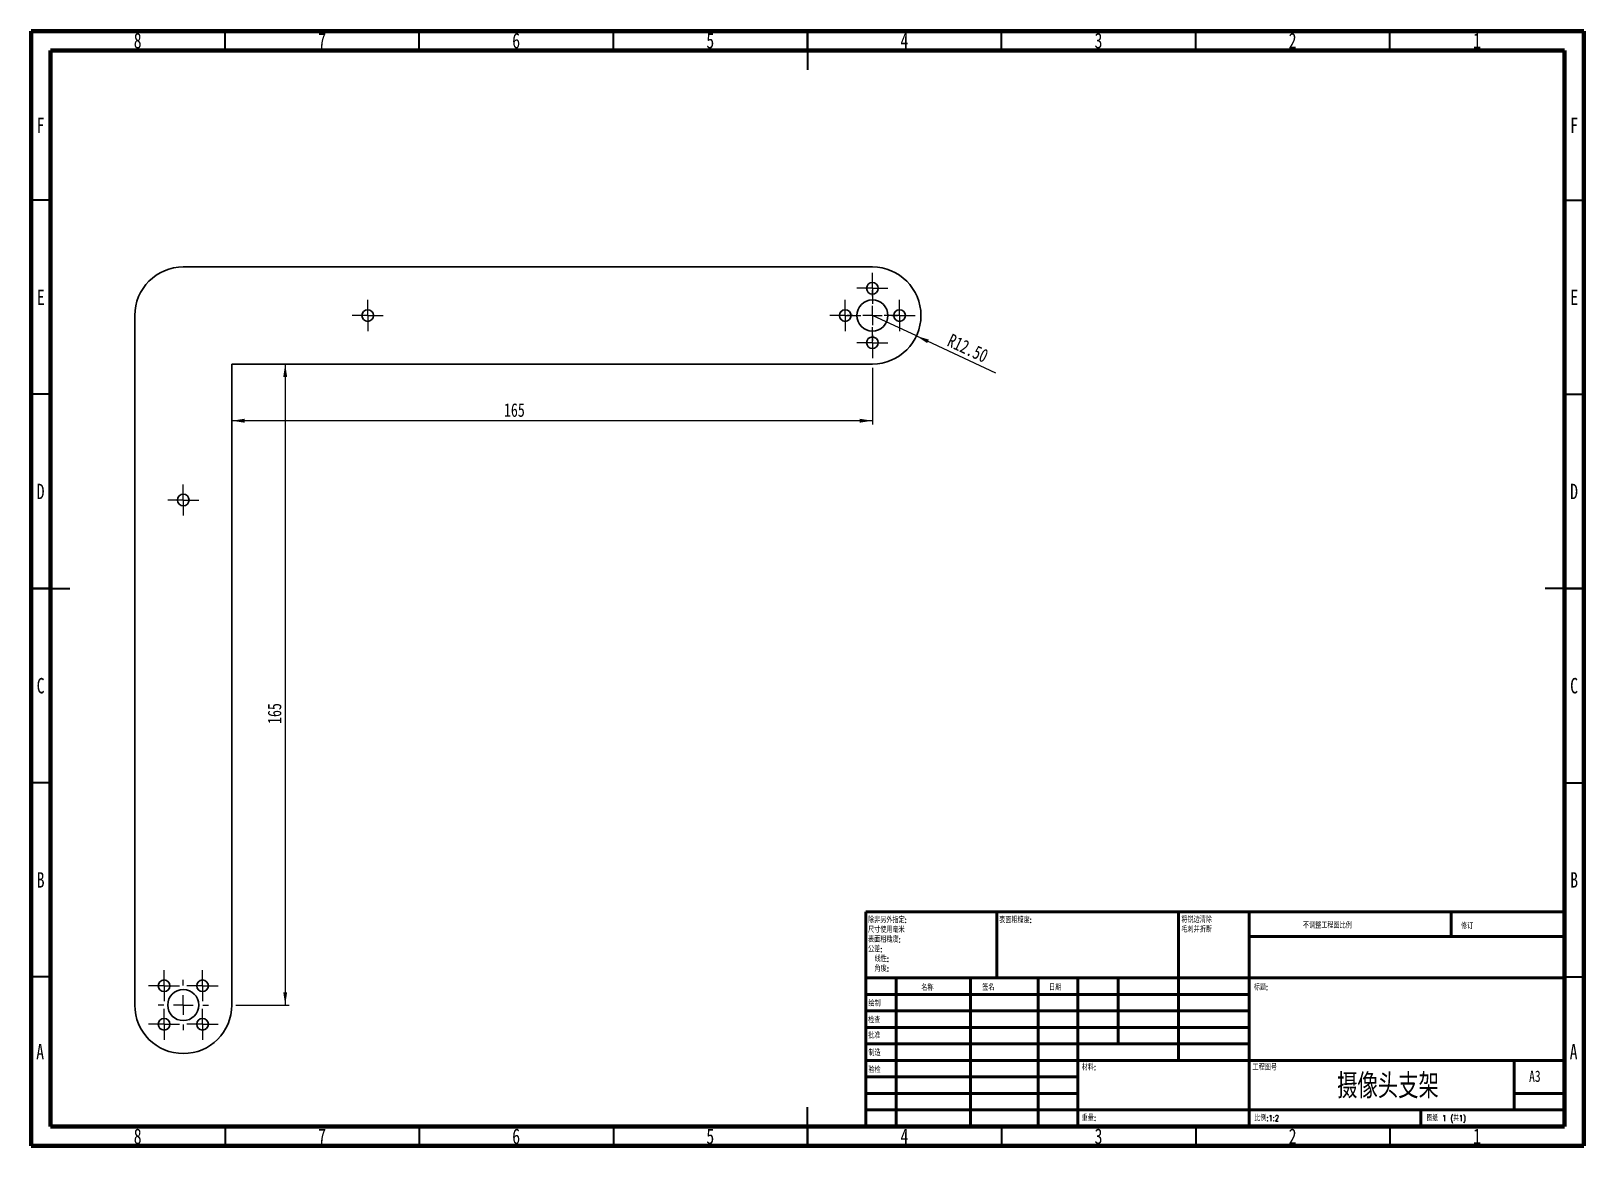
# Model space of a CAD drawing. Header units: millimetres. Extents: x 15 to 415, y 5 to 292.
import ezdxf

# ---------------------------------------------------------------- set-up
doc = ezdxf.new("R2010")
doc.units = ezdxf.units.MM
doc.styles.add('SLDTEXTSTYLE0', font='TXT', dxfattribs={"width": 0.75})
doc.styles.add('SLDTEXTSTYLE1', font='TXT', dxfattribs={"width": 0.75, "bigfont": 'bigfont'})
doc.styles.add('SLDTEXTSTYLE2', font='TXT', dxfattribs={"width": 0.694444, "bigfont": 'bigfont'})
doc.dimstyles.new('SLDDIMSTYLE0', dxfattribs={"dimtxt": 3.5, "dimasz": 3.302, "dimexe": 0, "dimexo": 0.0625, "dimgap": 0.875, "dimtad": 1, "dimrnd": 1e-09, "dimzin": 12, "dimdsep": 46, "dimtxsty": 'SLDTEXTSTYLE0', "dimsah": 1, "dimcen": 0.09, "dimadec": 0, "dimazin": 3, "dimtfac": 1, "dimtofl": 0, "dimtmove": 0, "dimatfit": 3, "dimfxl": 1, "dimfrac": 2, "dimtolj": 1, "dimtzin": 12, "dimarcsym": 0})
doc.dimstyles.new('SLDDIMSTYLE1', dxfattribs={"dimtxt": 3.5, "dimasz": 3.302, "dimexe": 0, "dimexo": 0.0625, "dimgap": 0.875, "dimtad": 1, "dimrnd": 1e-09, "dimzin": 4, "dimdsep": 46, "dimtxsty": 'SLDTEXTSTYLE0', "dimsah": 1, "dimcen": 0, "dimadec": 0, "dimazin": 1, "dimtfac": 1, "dimtofl": 0, "dimtmove": 0, "dimatfit": 3, "dimfxl": 1, "dimfrac": 2, "dimtolj": 1, "dimtzin": 12, "dimarcsym": 0})

# ---------------------------------------------------------------- blocks, each defined once
blk = doc.blocks.new('SW_NOTE_0')
at = {"color": 0, "linetype": 'Continuous', "lineweight": 0, "char_height": 1.5, "attachment_point": 1, "style": 'SLDTEXTSTYLE1'}
for s, insert in [('除非另外指定:', (0, 1.93)), ('表面粗糙度:', (0, -3.07)), ('尺寸使用毫米', (0, -0.57)), ('公差:', (0, -5.57)), ('线性:', (1.69, -8.07)), ('角度:', (1.69, -10.57))]:
    blk.add_mtext(s, dxfattribs=dict(at, insert=insert))
blk = doc.blocks.new('SW_NOTE_0_1')
at = {"color": 0, "linetype": 'Continuous', "lineweight": 0, "char_height": 1.5, "attachment_point": 1, "style": 'SLDTEXTSTYLE1'}
for s, insert in [('将锐边清除', (0, 1.93)), ('毛刺并折断', (0, -0.57))]:
    blk.add_mtext(s, dxfattribs=dict(at, insert=insert))
blk = doc.blocks.new('_D')
at = {"color": 7, "linetype": 'Continuous', "lineweight": 0}
for p, q in [((80.47, 206.27), (80.47, 41.27)), ((67.72, 41.27), (81.47, 41.27))]:
    blk.add_line(p, q, dxfattribs=at)
at = {"color": 7, "linetype": 'Continuous', "lineweight": 18}
for points in [[(80.47, 206.27), (79.96, 202.97), (80.97, 202.97)], [(80.47, 41.27), (80.97, 44.58), (79.96, 44.58)]]:
    blk.add_solid(points, dxfattribs=at)
at = {"color": 7, "linetype": 'Continuous', "lineweight": 18, "insert": (75.95, 113.63), "char_height": 3.5, "attachment_point": 1, "rotation": 90, "style": 'SLDTEXTSTYLE0'}
blk.add_mtext('165', dxfattribs=at)
blk = doc.blocks.new('_D_1')
at = {"color": 7, "linetype": 'Continuous', "lineweight": 0}
for q in [(231.72, 218.77), (263.43, 204.05)]:
    blk.add_line((243.05, 213.51), q, dxfattribs=at)
at = {"color": 7, "linetype": 'Continuous', "lineweight": 18}
blk.add_solid([(243.05, 213.51), (245.83, 211.66), (246.26, 212.58)], dxfattribs=at)
at = {"color": 7, "linetype": 'Continuous', "lineweight": 18, "insert": (252.2, 214.23), "char_height": 3.5, "attachment_point": 1, "rotation": 335.1026, "style": 'SLDTEXTSTYLE0'}
blk.add_mtext('R12.50', dxfattribs=at)
blk = doc.blocks.new('_D_2')
at = {"color": 7, "linetype": 'Continuous', "lineweight": 0}
for p, q in [((231.72, 205.27), (231.72, 190.69)), ((231.72, 191.69), (66.72, 191.69))]:
    blk.add_line(p, q, dxfattribs=at)
at = {"color": 7, "linetype": 'Continuous', "lineweight": 18}
for points in [[(66.72, 191.69), (70.02, 191.18), (70.02, 192.2)], [(231.72, 191.69), (228.41, 192.2), (228.41, 191.18)]]:
    blk.add_solid(points, dxfattribs=at)
at = {"color": 7, "linetype": 'Continuous', "lineweight": 18, "insert": (136.82, 196.2), "char_height": 3.5, "attachment_point": 1, "style": 'SLDTEXTSTYLE0'}
blk.add_mtext('165', dxfattribs=at)
blk = doc.blocks.new('SW_CENTERMARKSYMBOL_0')
at = {"color": 0, "linetype": 'Continuous', "lineweight": 18}
for p, q in [((0, 5), (0, 6.5)), ((-5, 0), (-6.5, 0)), ((0, 0), (-2.5, 0)), ((0, 0), (0, 2.5)), ((0, 0), (0, -2.5)), ((0, 0), (2.5, 0)), ((5, 0), (6.5, 0)), ((0, -5), (0, -6.5))]:
    blk.add_line(p, q, dxfattribs=at)
blk = doc.blocks.new('SW_CENTERMARKSYMBOL_1')
at = {"color": 0, "linetype": 'Continuous', "lineweight": 18}
for p, q in [((0, 5), (0, 6.5)), ((-5, 0), (-6.5, 0)), ((0, 0), (-2.5, 0)), ((0, 0), (0, 2.5)), ((0, 0), (0, -2.5)), ((0, 0), (2.5, 0)), ((5, 0), (6.5, 0)), ((0, -5), (0, -6.5))]:
    blk.add_line(p, q, dxfattribs=at)
blk = doc.blocks.new('SW_CENTERMARKSYMBOL_2')
at = {"color": 0, "linetype": 'Continuous', "lineweight": 18}
for p, q in [((0, 2.5), (0, 4)), ((-2.5, 0), (-4, 0)), ((0, 0), (-2.5, 0)), ((0, 0), (0, 2.5)), ((0, 0), (0, -2.5)), ((0, 0), (2.5, 0)), ((2.5, 0), (4, 0)), ((0, -2.5), (0, -4))]:
    blk.add_line(p, q, dxfattribs=at)
blk = doc.blocks.new('SW_CENTERMARKSYMBOL_3')
at = {"color": 0, "linetype": 'Continuous', "lineweight": 18}
for p, q in [((0, 2.5), (0, 4)), ((-2.5, 0), (-4, 0)), ((0, 0), (-2.5, 0)), ((0, 0), (0, 2.5)), ((0, 0), (0, -2.5)), ((0, 0), (2.5, 0)), ((2.5, 0), (4, 0)), ((0, -2.5), (0, -4))]:
    blk.add_line(p, q, dxfattribs=at)
blk = doc.blocks.new('SW_CENTERMARKSYMBOL_4')
at = {"color": 0, "linetype": 'Continuous', "lineweight": 18}
for p, q in [((0, 2.5), (0, 4)), ((-2.5, 0), (-4, 0)), ((0, 0), (-2.5, 0)), ((0, 0), (0, 2.5)), ((0, 0), (0, -2.5)), ((0, 0), (2.5, 0)), ((2.5, 0), (4, 0)), ((0, -2.5), (0, -4))]:
    blk.add_line(p, q, dxfattribs=at)
blk = doc.blocks.new('SW_CENTERMARKSYMBOL_5')
at = {"color": 0, "linetype": 'Continuous', "lineweight": 18}
for p, q in [((0, 2.5), (0, 4)), ((-2.5, 0), (-4, 0)), ((0, 0), (-2.5, 0)), ((0, 0), (0, 2.5)), ((0, 0), (0, -2.5)), ((0, 0), (2.5, 0)), ((2.5, 0), (4, 0)), ((0, -2.5), (0, -4))]:
    blk.add_line(p, q, dxfattribs=at)
blk = doc.blocks.new('SW_CENTERMARKSYMBOL_6')
at = {"color": 0, "linetype": 'Continuous', "lineweight": 18}
for p, q in [((0, 2.5), (0, 4)), ((-2.5, 0), (-4, 0)), ((0, 0), (-2.5, 0)), ((0, 0), (0, 2.5)), ((0, 0), (0, -2.5)), ((0, 0), (2.5, 0)), ((2.5, 0), (4, 0)), ((0, -2.5), (0, -4))]:
    blk.add_line(p, q, dxfattribs=at)
blk = doc.blocks.new('SW_CENTERMARKSYMBOL_7')
at = {"color": 0, "linetype": 'Continuous', "lineweight": 18}
for p, q in [((0, 2.5), (0, 4)), ((-2.5, 0), (-4, 0)), ((0, 0), (-2.5, 0)), ((0, 0), (0, 2.5)), ((0, 0), (0, -2.5)), ((0, 0), (2.5, 0)), ((2.5, 0), (4, 0)), ((0, -2.5), (0, -4))]:
    blk.add_line(p, q, dxfattribs=at)
blk = doc.blocks.new('SW_CENTERMARKSYMBOL_8')
at = {"color": 0, "linetype": 'Continuous', "lineweight": 18}
for p, q in [((0, 2.5), (0, 4)), ((-2.5, 0), (-4, 0)), ((0, 0), (-2.5, 0)), ((0, 0), (0, 2.5)), ((0, 0), (0, -2.5)), ((0, 0), (2.5, 0)), ((2.5, 0), (4, 0)), ((0, -2.5), (0, -4))]:
    blk.add_line(p, q, dxfattribs=at)
blk = doc.blocks.new('SW_CENTERMARKSYMBOL_9')
at = {"color": 0, "linetype": 'Continuous', "lineweight": 18}
for p, q in [((0, 2.5), (0, 4)), ((-2.5, 0), (-4, 0)), ((0, 0), (-2.5, 0)), ((0, 0), (0, 2.5)), ((0, 0), (0, -2.5)), ((0, 0), (2.5, 0)), ((2.5, 0), (4, 0)), ((0, -2.5), (0, -4))]:
    blk.add_line(p, q, dxfattribs=at)
blk = doc.blocks.new('SW_CENTERMARKSYMBOL_10')
at = {"color": 0, "linetype": 'Continuous', "lineweight": 18}
for p, q in [((0, 2.5), (0, 4)), ((-2.5, 0), (-4, 0)), ((0, 0), (-2.5, 0)), ((0, 0), (0, 2.5)), ((0, 0), (0, -2.5)), ((0, 0), (2.5, 0)), ((2.5, 0), (4, 0)), ((0, -2.5), (0, -4))]:
    blk.add_line(p, q, dxfattribs=at)
blk = doc.blocks.new('SW_CENTERMARKSYMBOL_11')
at = {"color": 0, "linetype": 'Continuous', "lineweight": 18}
for p, q in [((0, 2.5), (0, 4)), ((-2.5, 0), (-4, 0)), ((0, 0), (-2.5, 0)), ((0, 0), (0, 2.5)), ((0, 0), (0, -2.5)), ((0, 0), (2.5, 0)), ((2.5, 0), (4, 0)), ((0, -2.5), (0, -4))]:
    blk.add_line(p, q, dxfattribs=at)

msp = doc.modelspace()

# ---------------------------------------------------------------- linework, layer by layer
at = {"color": 7, "linetype": 'Continuous', "lineweight": 70}
for p, q in [((15, 5), (15, 292)), ((15, 292), (415, 292)), ((415, 292), (415, 5)), ((20, 10), (20, 287)), ((20, 287), (410, 287)), ((410, 287), (410, 10)), ((410, 10), (20, 10)), ((415, 5), (15, 5))]:
    msp.add_line(p, q, dxfattribs=at)
at = {"color": 7, "linetype": 'Continuous', "lineweight": 35}
for p, q in [((65, 287), (65, 292)), ((115, 287), (115, 292)), ((165, 287), (165, 292)), ((215, 292), (215, 282)), ((215, 287), (215, 292)), ((265, 287), (265, 292)), ((315, 287), (315, 292)), ((365, 287), (365, 292)), ((20, 248.5), (15, 248.5)), ((410, 248.5), (415, 248.5)), ((20, 198.5), (15, 198.5)), ((410, 198.5), (415, 198.5)), ((15, 148.5), (25, 148.5)), ((20, 148.5), (15, 148.5)), ((415, 148.5), (405, 148.5)), ((410, 148.5), (415, 148.5)), ((20, 98.5), (15, 98.5)), ((410, 98.5), (415, 98.5)), ((20, 48.5), (15, 48.5)), ((410, 48.5), (415, 48.5)), ((215, 5), (215, 15)), ((65, 10), (65, 5)), ((115, 10), (115, 5)), ((165, 10), (165, 5)), ((215, 10), (215, 5)), ((265, 10), (265, 5)), ((315, 10), (315, 5)), ((365, 10), (365, 5))]:
    msp.add_line(p, q, dxfattribs=at)
at = {"color": 7, "linetype": 'Continuous', "lineweight": 25}
for p, q in [((54.215, 231.274), (231.715, 231.274)), ((41.715, 41.274), (41.715, 218.774)), ((231.715, 206.274), (66.715, 206.274)), ((66.715, 206.274), (66.715, 41.274))]:
    msp.add_line(p, q, dxfattribs=at)
at = {"color": 7, "linetype": 'Continuous', "lineweight": 50}
for p, q in [((230, 65.25), (410, 65.25)), ((230, 65.25), (230, 10)), ((263.8, 48.25), (263.8, 65.25)), ((310.6, 65.25), (310.6, 27)), ((328.8, 65.25), (328.8, 10)), ((380.8, 58.875), (380.8, 65.25)), ((410, 58.875), (328.8, 58.875)), ((410, 48.25), (230, 48.25)), ((237.8, 48.25), (237.8, 10)), ((256.991, 48.25), (256.991, 10)), ((274.399, 48.25), (274.399, 10)), ((284.6, 10), (284.6, 48.25)), ((295, 31.25), (295, 48.25)), ((328.8, 44), (230, 44)), ((328.8, 39.75), (230, 39.75)), ((328.8, 35.5), (230, 35.5)), ((328.8, 31.25), (230, 31.25)), ((284.6, 27), (230, 27)), ((284.6, 27), (410, 27)), ((397, 14.25), (397, 27)), ((284.6, 22.75), (230, 22.75)), ((284.6, 18.5), (230, 18.5)), ((410, 18.5), (397, 18.5)), ((230, 14.25), (410, 14.25)), ((373, 10), (373, 14.25))]:
    msp.add_line(p, q, dxfattribs=at)
at = {"color": 7, "linetype": 'Continuous', "lineweight": 25}
for centre, radius in [((231.715, 225.774), 1.5), ((101.715, 218.774), 1.5), ((224.715, 218.774), 1.5), ((231.715, 218.774), 4), ((238.715, 218.774), 1.5), ((231.715, 211.774), 1.5), ((54.215, 171.274), 1.5), ((49.266, 46.224), 1.5), ((54.215, 41.274), 4), ((59.165, 46.224), 1.5), ((49.266, 36.324), 1.5), ((59.165, 36.324), 1.5)]:
    msp.add_circle(centre, radius, dxfattribs=at)
for centre, start, end in [((54.215, 218.774), 90, 180), ((231.715, 218.774), 270, 90), ((54.215, 41.274), 180, 0)]:
    msp.add_arc(centre, 12.5, start, end, dxfattribs=at)

# ---------------------------------------------------------------- block references
at = {"color": 7, "linetype": 'Continuous', "lineweight": 0}
for name, p in [('SW_CENTERMARKSYMBOL_6', (231.715, 225.774)), ('SW_CENTERMARKSYMBOL_1', (231.715, 218.774)), ('SW_CENTERMARKSYMBOL_7', (101.715, 218.774)), ('SW_CENTERMARKSYMBOL_8', (224.715, 218.774)), ('SW_CENTERMARKSYMBOL_10', (238.715, 218.774)), ('SW_CENTERMARKSYMBOL_9', (231.715, 211.774)), ('SW_CENTERMARKSYMBOL_3', (54.215, 171.274)), ('SW_NOTE_0', (230.594, 61.987)), ('SW_NOTE_0_1', (311.309, 62.069)), ('SW_CENTERMARKSYMBOL_2', (49.266, 46.224)), ('SW_CENTERMARKSYMBOL_11', (59.165, 46.224)), ('SW_CENTERMARKSYMBOL_0', (54.215, 41.274)), ('SW_CENTERMARKSYMBOL_4', (49.266, 36.324)), ('SW_CENTERMARKSYMBOL_5', (59.165, 36.324))]:
    msp.add_blockref(name, p, dxfattribs=at)

# ---------------------------------------------------------------- texts
for s, insert, char_height, attachment_point, style in [('8', (42.46, 291.527), 3.969, 2, 'SLDTEXTSTYLE0'), ('7', (89.96, 291.527), 3.969, 2, 'SLDTEXTSTYLE0'), ('6', (139.96, 291.527), 3.969, 2, 'SLDTEXTSTYLE0'), ('5', (189.96, 291.527), 3.969, 2, 'SLDTEXTSTYLE0'), ('4', (239.96, 291.527), 3.969, 2, 'SLDTEXTSTYLE0'), ('3', (289.96, 291.527), 3.969, 2, 'SLDTEXTSTYLE0'), ('2', (339.96, 291.527), 3.969, 2, 'SLDTEXTSTYLE0'), ('1', (387.46, 291.527), 3.969, 2, 'SLDTEXTSTYLE0'), ('F', (17.458, 269.718), 3.969, 2, 'SLDTEXTSTYLE0'), ('F', (412.458, 269.718), 3.969, 2, 'SLDTEXTSTYLE0'), ('E', (17.508, 225.468), 3.969, 2, 'SLDTEXTSTYLE0'), ('E', (412.508, 225.468), 3.969, 2, 'SLDTEXTSTYLE0'), ('D', (17.453, 175.468), 3.969, 2, 'SLDTEXTSTYLE0'), ('D', (412.453, 175.468), 3.969, 2, 'SLDTEXTSTYLE0'), ('C', (17.459, 125.468), 3.969, 2, 'SLDTEXTSTYLE0'), ('C', (412.459, 125.468), 3.969, 2, 'SLDTEXTSTYLE0'), ('B', (17.471, 75.468), 3.969, 2, 'SLDTEXTSTYLE0'), ('B', (412.471, 75.468), 3.969, 2, 'SLDTEXTSTYLE0'), ('表面粗糙度:', (264.371, 63.919), 1.5, 1, 'SLDTEXTSTYLE1'), ('不调整工程图比例', (342.615, 62.533), 1.5, 1, 'SLDTEXTSTYLE1'), ('修订', (383.328, 62.335), 1.5, 1, 'SLDTEXTSTYLE1'), ('名称', (244.322, 46.501), 1.5, 1, 'SLDTEXTSTYLE1'), ('签名', (260.034, 46.562), 1.5, 1, 'SLDTEXTSTYLE1'), ('日期', (277.215, 46.576), 1.5, 1, 'SLDTEXTSTYLE1'), ('标题:', (329.956, 46.576), 1.5, 1, 'SLDTEXTSTYLE1'), ('绘制', (230.685, 42.43), 1.5, 1, 'SLDTEXTSTYLE1'), ('检查', (230.624, 38.154), 1.5, 1, 'SLDTEXTSTYLE1'), ('批准', (230.622, 34.177), 1.5, 1, 'SLDTEXTSTYLE1'), ('A', (17.34, 31.218), 3.969, 2, 'SLDTEXTSTYLE0'), ('制造', (230.682, 29.734), 1.5, 1, 'SLDTEXTSTYLE1'), ('A', (412.34, 31.218), 3.969, 2, 'SLDTEXTSTYLE0'), ('验检', (230.677, 25.35), 1.5, 1, 'SLDTEXTSTYLE1'), ('材料:', (285.646, 25.986), 1.5, 1, 'SLDTEXTSTYLE1'), ('工程图号', (329.629, 25.986), 1.5, 1, 'SLDTEXTSTYLE1'), ('摄像头支架', (364.538, 23.607), 6.35, 2, 'SLDTEXTSTYLE1'), ('A3', (400.871, 24.406), 2.9104, 1, 'SLDTEXTSTYLE0'), ('重量:', (285.618, 12.949), 1.4986, 1, 'SLDTEXTSTYLE1'), ('比例:1:2', (330.074, 12.9), 1.5, 1, 'SLDTEXTSTYLE1'), ('图纸 1 (共1)', (374.478, 12.9), 1.5, 1, 'SLDTEXTSTYLE2'), ('8', (42.46, 9.468), 3.969, 2, 'SLDTEXTSTYLE0'), ('7', (89.96, 9.468), 3.969, 2, 'SLDTEXTSTYLE0'), ('6', (139.96, 9.468), 3.969, 2, 'SLDTEXTSTYLE0'), ('5', (189.96, 9.468), 3.969, 2, 'SLDTEXTSTYLE0'), ('4', (239.96, 9.468), 3.969, 2, 'SLDTEXTSTYLE0'), ('3', (289.96, 9.468), 3.969, 2, 'SLDTEXTSTYLE0'), ('2', (339.96, 9.468), 3.969, 2, 'SLDTEXTSTYLE0'), ('1', (387.46, 9.468), 3.969, 2, 'SLDTEXTSTYLE0')]:
    msp.add_mtext(s, dxfattribs=dict(at, insert=insert, char_height=char_height, attachment_point=attachment_point, style=style))

# ---------------------------------------------------------------- dimensions: what is measured, and where the dimension line sits
at = {"color": 7, "linetype": 'Continuous', "lineweight": 18}
dim = msp.add_radius_dim(center=(231.715, 218.774), mpoint=(243.054, 213.512), dimstyle='SLDDIMSTYLE1', dxfattribs=at)
dim.commit()
dim.dimension.update_dxf_attribs({"geometry": '_D_1', "text_midpoint": (256.992, 207.043), "dimtype": 164})
dim = msp.add_linear_dim(base=(80.466, 41.274), p1=(66.715, 206.274), p2=(66.715, 41.274), angle=90, dimstyle='SLDDIMSTYLE0', dxfattribs=at)
dim.commit()
dim.dimension.update_dxf_attribs({"geometry": '_D', "text_midpoint": (80.466, 117.508), "dimtype": 160})
dim = msp.add_linear_dim(base=(66.715, 191.688), p1=(231.715, 206.274), p2=(66.715, 206.274), dimstyle='SLDDIMSTYLE0', dxfattribs=at)
dim.commit()
dim.dimension.update_dxf_attribs({"geometry": '_D_2', "text_midpoint": (140.703, 191.688), "dimtype": 160})

doc.saveas('drawing.dxf')
